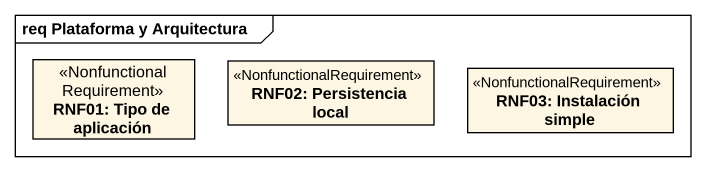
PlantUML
@startuml
mainframe req Plataforma y Arquitectura
hide circle
hide empty members
class "RNF01: Tipo de aplicación" as RNF01_Tipo_de_aplicación <<NonfunctionalRequirement>>
class "RNF02: Persistencia local" as RNF02_Persistencia_local <<NonfunctionalRequirement>>
class "RNF03: Instalación simple" as RNF03_Instalación_simple <<NonfunctionalRequirement>>
@enduml
